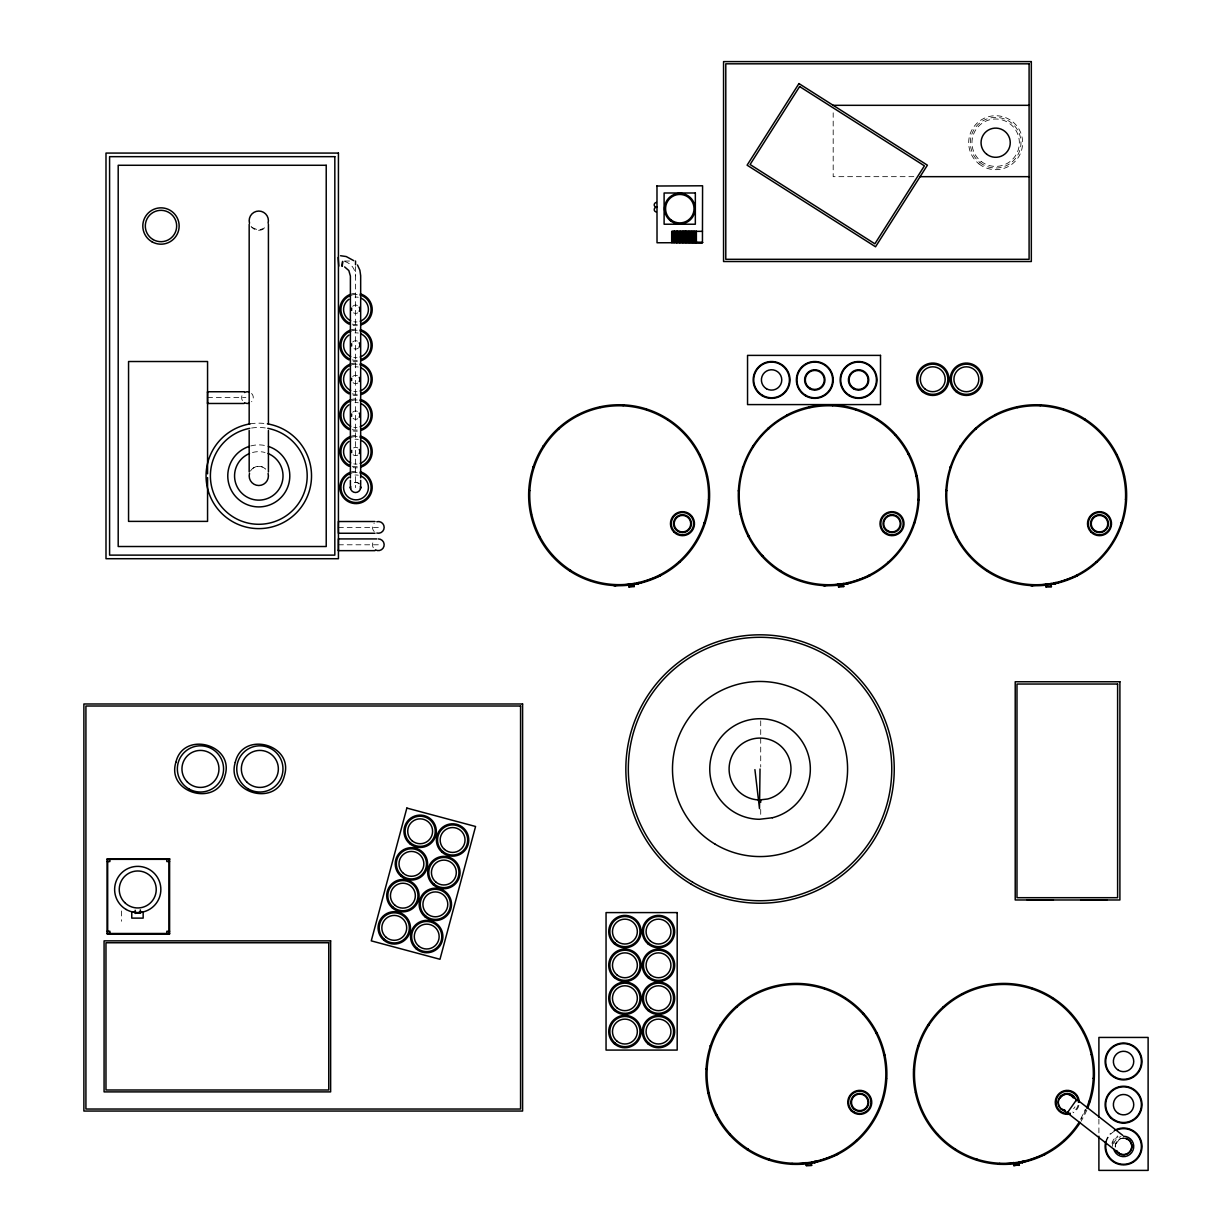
<?xml version="1.0" encoding="UTF-8"?>
<svg xmlns="http://www.w3.org/2000/svg" width="1232" height="1232" viewBox="0 0 1232 1232"><rect width="100%" height="100%" fill="white"/><g stroke="black" fill="none" stroke-linecap="round" stroke-linejoin="round"><path stroke-width="0.75" stroke-dasharray="5 3.75" d="M1123.538 1138.122L1121.397 1138.399A8.254 8.208 -52 0 0 1115.253 1146.391L1115.407 1147.469L1115.638 1144.328A8.254 1.001 -52 0 1 1119.534 1139.338L1122.629 1138.229M1080.71 1119.118L1085.315 1109.354M250.45 471.086C253.407 465.742 261.369 464.695 265.588 469.084A9.625 9.625 0 0 0 251.99 469.084M913.851 176.669L833.186 176.669L833.186 112.82M344.498 261.03L350.011 261.03M207.561 397.613L245.892 397.613M338.43 527.388L378.332 527.388M338.43 544.79L378.332 544.79M251.99 227.489L258.797 230.307L265.588 227.489A9.625 9.625 0 0 1 251.99 227.489L250.45 225.502M1098.898 1119.118L1098.898 1134.318M760.714 720.812L760.714 767.012M760.714 809.347L760.714 817.047M355.54 266.589L355.54 487.641M121.398 910.972L121.398 921.274M344.775 261.492A14.984 14.984 0 0 1 355.54 275.86M357.757 455.101A4.158 4.158 0 0 1 352.737 454.439M353.599 447.909A4.158 4.158 0 0 1 357.757 447.909M357.757 312.836A4.158 4.158 0 0 1 353.599 312.836M352.737 306.306A4.158 4.158 0 0 1 357.757 305.644M358.62 347.84A4.158 4.158 0 0 1 352.737 347.84M352.737 341.972A4.158 4.158 0 0 1 357.757 341.31M357.757 383.044A4.158 4.158 0 0 1 352.737 382.397M352.737 376.515A4.158 4.158 0 0 1 357.757 375.852M357.757 418.741A4.158 4.158 0 0 1 352.737 418.079M352.737 412.212A4.158 4.158 0 0 1 357.757 411.55M357.234 324.555A15.092 15.092 0 0 1 349.549 323.154M352.198 294.925A15.092 15.092 0 0 1 358.728 294.679M357.326 325.648A16.185 16.185 0 0 1 353.107 325.448M350.566 294.279A16.185 16.185 0 0 1 358.912 293.586M357.018 321.922A12.443 12.443 0 0 1 353.784 321.752M355.001 297.112A12.443 12.443 0 0 1 358.25 297.282M357.234 360.329A15.092 15.092 0 0 1 349.549 358.928M352.198 330.7A15.092 15.092 0 0 1 358.728 330.453M357.326 361.423A16.185 16.185 0 0 1 353.107 361.222M350.566 330.053A16.185 16.185 0 0 1 358.912 329.36M357.018 357.696A12.443 12.443 0 0 1 353.784 357.526M355.001 332.902A12.443 12.443 0 0 1 358.25 333.056M357.234 466.697A15.092 15.092 0 0 1 349.549 465.296M352.198 437.067A15.092 15.092 0 0 1 358.728 436.821M357.326 467.79A16.185 16.185 0 0 1 353.107 467.59M350.566 436.421A16.185 16.185 0 0 1 358.912 435.743M357.018 464.064A12.443 12.443 0 0 1 353.784 463.894M355.001 439.27A12.443 12.443 0 0 1 358.25 439.424M352.198 472.842A15.092 15.092 0 0 1 358.728 472.595M350.566 472.195A16.185 16.185 0 0 1 358.912 471.517M355.001 475.044A12.443 12.443 0 0 1 358.25 475.198M357.234 394.286A15.092 15.092 0 0 1 349.549 392.885M352.198 364.657A15.092 15.092 0 0 1 358.728 364.41M357.326 395.395A16.185 16.185 0 0 1 353.107 395.179M350.566 364.01A16.185 16.185 0 0 1 358.912 363.332M357.018 391.653A12.443 12.443 0 0 1 353.784 391.499M355.001 366.859A12.443 12.443 0 0 1 358.25 367.013M357.234 430.06A15.092 15.092 0 0 1 349.549 428.659M352.198 400.431A15.092 15.092 0 0 1 358.728 400.184M357.326 431.169A16.185 16.185 0 0 1 353.107 430.954M350.566 399.784A16.185 16.185 0 0 1 358.912 399.106M357.018 427.427A12.443 12.443 0 0 1 353.784 427.273M355.001 402.633A12.443 12.443 0 0 1 358.25 402.787M250.188 423.854A52.745 52.745 0 0 1 265.681 423.608M251.574 428.028A48.402 48.402 0 0 1 266.004 428.028M250.758 445.938A31.016 31.016 0 0 1 266.82 445.938M252.514 452.483A24.224 24.224 0 0 1 265.065 452.483M251.59 393.455A5.852 5.837 -90 0 1 251.59 401.755M242.427 400.554A5.852 5.837 -90 0 1 242.427 394.671M374.205 531.546A5.852 5.837 -90 0 1 374.205 523.246M373.281 547.716A5.852 5.837 -90 0 1 374.205 540.632M1111.942 1143.281A11.997 11.997 0 0 1 1117.532 1135.996M1112.342 1146.391A11.18 11.18 0 0 1 1117.948 1136.705M1115.253 1146.391A8.27 8.27 0 0 1 1125.678 1138.399M1113.713 1143.82A10.195 10.195 0 0 1 1120.92 1136.612M1106.336 1141.833A17.833 17.833 0 0 1 1114.637 1131.007M1105.735 1141.679A18.449 18.449 0 0 1 1110.509 1133.409M1123.476 1138.122A8.254 8.208 -52 0 1 1125.601 1138.383M1086.87 1110.047A90.49 90.49 0 0 1 1080.957 1121.366M1085.9 1109.616A89.443 89.443 0 0 1 1080.988 1119.272M1078.862 1105.458A11.997 11.997 0 0 1 1073.257 1112.742M1078.062 1105.243A11.18 11.18 0 0 1 1072.856 1112.034M1075.012 1106.829A8.947 8.947 0 0 1 1073.596 1108.677M359.159 483.791A5.128 5.113 0 0 0 352.968 482.975A5.128 5.128 0 0 1 359.159 483.791M981.026 161.346A23.701 23.701 0 0 0 1019.126 146.054A23.701 23.701 0 0 0 986.832 120.705A23.701 23.701 0 0 0 981.026 161.346M980.025 162.624A25.318 25.318 0 0 0 1020.727 146.285A25.318 25.318 0 0 0 986.231 119.211A25.318 25.318 0 0 0 980.025 162.624M979.009 163.918A26.965 26.965 0 0 0 1022.36 146.516A26.965 26.965 0 0 0 985.615 117.671A26.965 26.965 0 0 0 979.009 163.918"/><path stroke-width="1.5" d="M135.566 913.405L135.535 912.897M140.386 912.974L135.551 913.051M629.182 586.94L629.167 586.432M634.018 586.617L629.198 586.771M656.979 185.709L657.026 242.766L702.44 242.658L702.579 185.786L657.026 186.017M806.421 1165.41L811.78 1165.38L806.483 1165.611M838.715 586.94L838.699 586.432M843.55 586.509L838.699 586.586M1013.982 1165.626L1018.787 1164.948M1046.23 586.94L1046.199 586.432M244.152 391.745L207.561 391.745L207.515 397.613L207.561 403.48L244.152 403.48M760.036 769.014L759.497 808.623L754.908 769.615M207.592 402.695L207.561 403.48M375.021 521.521L338.43 521.521L338.369 527.388L338.43 533.256L375.021 533.256M376.746 538.923L338.43 538.923L338.43 550.658L375.021 550.658M338.446 549.872L338.43 550.658M614.845 584.661L614.722 585.585L638.268 583.66L660.506 575.698M792.13 1163.347L792.007 1164.271L815.553 1162.346L837.791 1154.384M824.377 584.661L824.254 585.585L847.785 583.66L870.038 575.698M999.645 1163.347L999.522 1164.271L1023.053 1162.346L1045.306 1154.384M1031.877 584.661L1031.754 585.585L1055.3 583.66L1077.538 575.698M342.296 266.143L342.635 261.4L341.957 266.127M360.637 487.641L360.668 487.395A5.128 5.113 0 0 0 360.483 486.07A5.128 5.128 0 0 1 355.54 492.523A5.128 5.128 0 0 1 350.581 486.086A5.128 5.113 0 0 0 350.412 487.395L350.442 487.641M539.539 536.367L538.692 536.474L539.477 536.166M673.242 242.319L702.44 242.627M676.584 242.766L676.63 231.308M679.664 242.766L679.617 231.447M682.759 242.766L682.79 231.308M685.115 231.385L685.885 231.308M685.839 242.766L685.577 231.308M688.919 242.766L688.965 231.308M691.999 242.766L692.045 231.308M702.425 231.354L671.702 231.308L671.702 242.658M695.048 242.396L702.733 242.473M749.056 536.367L748.255 536.582L748.964 536.197M716.824 1115.052L715.961 1115.16L716.685 1114.744M956.571 536.367L955.77 536.582L956.432 536.059M360.499 488.719L360.668 487.395M843.566 586.401L838.715 586.678M1075.983 1100.915L1076.799 1099.421L1067.312 1112.85L1119.395 1153.552M847.031 582.751L847.031 584.261L848.617 582.536L847.57 583.675M1068.344 1111.618L1067.312 1112.85L1060.937 1108.677M672.995 242.735L673.242 231.416M656.333 202.448L655.655 202.633A2.402 2.402 0 0 0 655.655 207.053L657.026 207.222L655.655 207.392A2.402 2.402 0 0 0 655.655 211.796L656.271 211.966M628.536 583.783L628.951 586.956M634.249 586.601L634.218 583.444M843.366 583.429L843.781 586.601M1045.983 583.768L1045.983 586.956M811.534 1165.287L811.503 1162.13M1019.049 1165.287L1019.003 1162.13M758.496 800.076L767.644 798.998A30.939 30.939 0 0 0 784.014 749.456A30.939 30.939 0 0 0 732.178 755.555A30.939 30.939 0 0 0 759.62 799.953M140.294 909.878L140.633 913.066M638.037 583.675L637.498 582.751L639.1 582.536L637.514 584.245L637.375 582.69M1051.081 583.46L1051.296 586.601M1055.424 583.598L1054.53 582.751L1056.132 582.536L1054.546 584.245L1054.407 582.69M135.181 910.279L135.32 913.42M806.021 1162.5L806.236 1165.641M1013.597 1162.438L1013.736 1165.641M629.182 586.586L634.003 586.17M1046.199 586.494L1051.527 586.586L1046.23 586.771M135.566 913.235L140.386 912.927M1013.982 1165.457C1023.438 1164.332 1017.309 1166.211 1018.787 1164.81M833.186 105.321L1029.09 105.321M919.611 176.669L1029.09 176.669M673.242 232.786L696.095 232.786M673.242 234.111L696.095 234.111M673.242 239.824L696.095 239.824M671.702 241.102L696.373 241.102M613.675 585.616L615.769 585.616M823.192 585.616L825.301 585.616M1030.707 585.616L1032.801 585.616M107.107 859.335L169.6 859.335M107.107 861.553L109.894 861.553L109.894 858.781M169.6 861.553L166.828 861.553L166.828 858.781M135.566 911.803L131.762 911.803L131.762 918.117L143.158 918.117L143.158 911.803L139.37 911.803M107.107 931.253L109.894 931.253L109.894 934.041M169.6 931.253L166.828 931.253L166.828 934.041M107.107 933.486L169.6 933.486M790.959 1164.286L793.054 1164.286M998.459 1164.286L1000.569 1164.286M340.556 255.732L346.223 256.549L353.738 260.645M1022.714 1161.314L1022.837 1162.361M815.199 1161.314L815.322 1162.361M694.987 231.354L694.956 242.75M1077.107 575.467L1077.692 574.882L1076.937 575.282M1008.762 581.227L1009.362 580.642L1008.608 581.042M738.492 490.952L739.077 490.367L738.322 490.783M801.262 581.227L801.847 580.642L801.093 581.042M1008.608 983.767L1007.807 984.091L1008.638 983.875M1083.667 1033.217L1084.268 1032.647M876.152 1033.217L876.676 1032.539L875.983 1033.032M344.637 266.913L348.825 270.547L350.396 276.045L350.396 477.862M1040.162 405.605L1040.84 405.082L1040.085 405.497M1124.4 475.952L1123.615 476.276L1124.446 476.06M832.663 405.605L833.34 405.082L832.586 405.497M916.885 475.952L916.131 476.368L916.931 476.06M623.13 405.605L623.746 404.989L623.053 405.497M847.554 582.674L847.924 583.598M591.637 581.15L592.315 580.642L591.56 581.042M1084.252 1032.616L1083.498 1033.032M1063.817 1140.94L1064.417 1140.339L1063.74 1140.832M977.115 1159.327L976.329 1159.651L977.161 1159.42M856.302 1140.94L856.918 1140.339L856.225 1140.832M769.6 1159.327L768.845 1159.728L769.646 1159.42M1076.799 1099.421L1122.691 1135.303M1085.223 419.357L1084.422 419.696L1085.253 419.465M948.532 513.913L947.778 514.329L948.578 514.021M741.033 513.913L740.232 514.237L741.079 514.021M780.487 570.539L779.687 570.878L780.534 570.647M707.368 475.952L706.567 476.276L707.399 476.06M762.593 555.493L761.838 555.909L762.623 555.601M962.377 994.178L963.131 993.747L962.377 994.162M801.093 983.767L800.307 984.091L801.139 983.875M754.877 994.178L755.616 993.747L754.862 994.162M357.48 264.988L359.867 270.193L360.668 275.675L360.668 477.862M1023.176 1162.284L1023.884 1161.222L1022.314 1162.931L1022.175 1161.376M638.068 582.721L638.392 583.598M815.676 1162.284L816.369 1161.222L814.799 1162.931L814.66 1161.376M350.396 487.395L350.581 488.719M338.169 257.411L338.785 266.143M207.561 391.745L207.592 392.531M838.268 583.783L838.468 586.956M1106.813 899.976L1080.633 899.976M1098.898 1117.208L1098.898 1037.436L1148.116 1037.436L1148.116 1170.4L1098.898 1170.4L1098.898 1136.212M1055.085 582.628L1055.085 583.675M1053.406 899.976L1027.226 899.976M760.714 799.814L760.714 802.325M696.373 231.308L696.373 242.658M696.095 231.308L696.095 241.102M694.555 231.308L694.555 241.102M693.293 231.308L693.293 242.658M693 231.308L693 241.102M691.46 231.308L691.46 241.102M690.197 231.308L690.197 242.658M689.92 231.308L689.92 241.102M688.38 231.308L688.38 241.102M687.117 231.308L687.117 242.658M686.84 231.308L686.84 241.102M685.254 231.2L685.3 241.102M684.037 231.308L684.037 242.658M683.76 231.308L683.76 241.102M682.205 231.308L682.205 241.102M680.942 231.308L680.942 242.658M680.665 231.308L680.665 241.102M679.125 231.308L679.125 241.102M677.862 231.308L677.862 242.658M677.585 231.308L677.585 241.102M676.045 231.308L676.045 241.102M674.782 231.308L674.782 242.658M674.505 231.308L674.505 241.102M672.965 231.308L672.965 241.102M360.668 480.341L360.668 485.423M355.54 261.03L355.54 264.741M350.396 480.341L350.396 485.423M268.422 224.286L268.422 423.87M268.422 430.476L268.422 471.933M249.172 224.286L249.172 423.87M249.172 430.476L249.172 471.933M207.561 473.812L207.561 361.515L128.559 361.515L128.559 521.382L207.561 521.382L207.561 477.616M168.984 858.781L168.984 934.041M107.677 859.335L107.677 933.486M359.267 449.418A4.158 4.158 0 0 1 359.267 453.576M351.674 452.575A4.158 4.158 0 0 1 351.674 450.419M359.267 307.168A4.158 4.158 0 0 1 359.267 311.326M351.674 310.325A4.158 4.158 0 0 1 351.674 308.169M359.267 342.835A4.158 4.158 0 0 1 359.267 346.977M351.674 345.976A4.158 4.158 0 0 1 351.674 343.836M359.267 377.377A4.158 4.158 0 0 1 359.267 381.535M351.674 380.534A4.158 4.158 0 0 1 351.674 378.378M359.267 413.074A4.158 4.158 0 0 1 359.267 417.217M351.674 416.216A4.158 4.158 0 0 1 351.674 414.075M360.006 294.972A15.092 15.092 0 0 1 361.084 323.723M349.549 323.154A15.092 15.092 0 0 1 350.935 295.31M360.298 293.909A16.185 16.185 0 0 1 361.453 324.771M349.087 324.155A16.185 16.185 0 0 1 350.566 294.279M361.33 298.283A12.443 12.443 0 0 1 360.191 321.229M350.689 320.751A12.443 12.443 0 0 1 348.933 299.284M360.006 330.746A15.092 15.092 0 0 1 361.084 359.498M349.549 358.928A15.092 15.092 0 0 1 350.935 331.085M360.298 329.683A16.185 16.185 0 0 1 361.453 360.545M349.087 359.929A16.185 16.185 0 0 1 350.566 330.053M361.33 334.057A12.443 12.443 0 0 1 360.191 357.003M350.689 356.525A12.443 12.443 0 0 1 348.933 335.058M360.006 437.114A15.092 15.092 0 0 1 361.084 465.865M349.549 465.296A15.092 15.092 0 0 1 350.935 437.452M360.298 436.051A16.185 16.185 0 0 1 361.453 466.913M349.087 466.297A16.185 16.185 0 0 1 350.566 436.421M361.33 440.425A12.443 12.443 0 0 1 360.191 463.371M350.689 462.909A12.443 12.443 0 0 1 348.933 441.426M360.006 472.888A15.092 15.092 0 0 1 368.568 495.803A15.092 15.092 0 0 1 344.128 496.727A15.092 15.092 0 0 1 350.935 473.227M360.298 471.825A16.185 16.185 0 0 1 369.477 496.419A16.185 16.185 0 0 1 343.251 497.405A16.185 16.185 0 0 1 350.566 472.195M361.33 476.199A12.443 12.443 0 0 1 366.15 494.633A12.443 12.443 0 0 1 347.162 496.173A12.443 12.443 0 0 1 348.933 477.2M360.006 364.703A15.092 15.092 0 0 1 361.084 393.47M349.549 392.885A15.092 15.092 0 0 1 350.935 365.042M360.298 363.64A16.185 16.185 0 0 1 361.453 394.502M349.087 393.886A16.185 16.185 0 0 1 350.566 364.01M361.33 368.014A12.443 12.443 0 0 1 360.191 390.975M350.689 390.498A12.443 12.443 0 0 1 348.933 369.03M360.006 400.477A15.092 15.092 0 0 1 361.084 429.244M349.549 428.659A15.092 15.092 0 0 1 350.935 400.831M360.298 399.414A16.185 16.185 0 0 1 361.453 430.276M349.087 429.66A16.185 16.185 0 0 1 350.566 399.784M361.33 403.788A12.443 12.443 0 0 1 360.191 426.749M350.689 426.272A12.443 12.443 0 0 1 348.933 404.804M267.39 423.854A52.745 52.745 0 0 1 302.949 504.72A52.745 52.745 0 0 1 214.63 504.72A52.745 52.745 0 0 1 250.188 423.854M267.806 428.336A48.402 48.402 0 0 1 299.114 502.656A48.402 48.402 0 0 1 218.464 502.656A48.402 48.402 0 0 1 249.773 428.336M268.36 446.4A31.016 31.016 0 0 1 283.884 494.124A31.016 31.016 0 0 1 233.695 494.124A31.016 31.016 0 0 1 249.218 446.4M268.068 453.515A24.224 24.224 0 0 1 278.016 490.644A24.224 24.224 0 0 1 239.562 490.644A24.224 24.224 0 0 1 249.511 453.515M268.083 473.396A9.625 9.625 0 0 1 258.797 485.516A9.625 9.625 0 0 1 249.495 473.396M249.495 223.177A9.625 9.625 0 0 1 258.797 211.057A9.625 9.625 0 0 1 268.083 223.177M248.972 403.264A5.852 5.837 -90 0 1 244.567 402.695M244.567 392.531A5.852 5.837 -90 0 1 248.972 391.945M376.823 521.737A5.852 5.837 -90 0 1 384.168 527.388A5.852 5.837 -90 0 1 376.823 533.056M378.332 538.923A5.852 5.837 -90 0 1 383.968 546.3A5.852 5.837 -90 0 1 375.421 549.857M1116.023 1130.298A17.833 17.833 0 0 1 1140.909 1142.341A17.833 17.833 0 0 1 1124.077 1164.286A17.833 17.833 0 0 1 1105.997 1143.358M1123.553 1136.258A10.195 10.195 0 0 1 1133.702 1145.575A10.195 10.195 0 0 1 1125.324 1156.494A10.195 10.195 0 0 1 1113.713 1149.086M1114.329 1130.483A18.449 18.449 0 0 1 1141.371 1141.679A18.449 18.449 0 0 1 1123.553 1164.902A18.449 18.449 0 0 1 1105.735 1141.679M1064.771 1110.556A8.27 8.27 -57.1 0 1 1059.489 1097.866A8.27 8.27 -57.1 0 1 1073.241 1097.835M1064.941 1111.002A8.947 8.947 0 0 1 1060.937 1096.018A8.947 8.947 0 0 1 1075.906 1100.037M1079.109 1122.321A89.443 89.443 0 0 1 926.988 1119.549A89.443 89.443 0 0 1 997.427 984.691A89.443 89.443 0 0 1 1086.609 1107.953M1079.987 1122.891A90.49 90.49 0 0 1 926.094 1120.088A90.49 90.49 0 0 1 997.35 983.66A90.49 90.49 0 0 1 1087.579 1108.369M1070.362 1113.944A11.997 11.997 0 0 1 1055.439 1104.442A11.997 11.997 0 0 1 1066.219 1090.397A11.997 11.997 0 0 1 1079.263 1102.347M1070.161 1113.158A11.18 11.18 0 0 1 1056.24 1104.288A11.18 11.18 0 0 1 1066.281 1091.213A11.18 11.18 0 0 1 1078.447 1102.347M1065.126 1110.34A8.27 8.27 0 0 1 1063.124 1109.524M1060.09 1098.22A8.27 8.27 0 0 1 1074.427 1098.22M175.868 762.331C166.212 793.593 217.771 807.407 225.04 775.498C234.696 744.251 183.137 730.422 175.868 762.331M235.266 762.331C225.61 793.593 277.169 807.407 284.438 775.498C294.094 744.251 242.535 730.422 235.266 762.331M528.774 490.475L529.606 490.69L528.774 490.475M532.979 467.221L533.81 467.452L533.025 467.128M530.715 514.021L531.5 514.345L530.761 513.913M543.081 446.292L543.913 446.508L543.112 446.184M558.45 428.397L559.236 428.736L558.481 428.305M552.275 555.601L553.06 555.925L552.306 555.493M577.546 415.169L578.378 415.384L577.546 415.169M570.17 570.647L571.001 570.878L570.216 570.539M599.722 407.191L600.554 407.407L599.722 407.191M646.338 409.548L647.17 409.779L646.338 409.548M667.39 419.465L668.175 419.789L667.436 419.357M659.875 574.974L660.706 575.205L659.875 574.974M685.408 434.742L686.255 434.958L685.454 434.634M678.909 561.838L679.741 562.069L678.909 561.838M698.667 454.038L699.499 454.269L698.667 454.038M704.211 522.738L705.043 522.953L704.211 522.738M708.523 499.607L709.355 499.822L708.554 499.499M742.511 467.221L743.343 467.452L742.557 467.128M752.598 446.292L753.43 446.508L752.644 446.184M767.967 428.397L768.799 428.628L767.967 428.397M787.079 415.169L787.91 415.384L787.079 415.169M706.059 1069.16L706.845 1069.484L706.09 1069.053M710.263 1045.906L711.064 1046.245L710.31 1045.814M708 1092.707L708.785 1093.03L708.046 1092.599M720.35 1024.978L721.197 1025.193L720.35 1024.978M809.239 407.191L810.025 407.515L809.285 407.084M735.735 1007.083L736.567 1007.314L735.735 1007.083M729.56 1134.287L730.345 1134.61L729.59 1134.179M747.454 1149.333L748.286 1149.564L747.454 1149.333M776.992 985.877L777.839 986.093L776.992 985.877M855.87 409.548L856.702 409.779L855.87 409.548M876.922 419.465L877.754 419.696L876.922 419.465M869.392 574.974L870.223 575.205L869.392 574.974M894.94 434.742L895.726 435.065L894.986 434.634M823.623 988.233L824.454 988.464L823.623 988.233M888.426 561.838L889.258 562.069L888.426 561.838M908.2 454.038L909.031 454.269L908.2 454.038M844.675 998.151L845.46 998.474L844.721 998.043M913.744 522.738L914.575 522.953L913.744 522.738M918.04 499.607L918.826 499.93L918.086 499.499A89.443 89.443 0 0 1 780.21 570.416A89.443 89.443 0 0 1 787.725 415.677A89.443 89.443 0 0 1 917.979 499.545L918.086 499.499M837.144 1153.66L837.945 1153.999L837.19 1153.568M862.693 1013.428L863.524 1013.643L862.693 1013.428M945.806 490.475L946.638 490.69L945.806 490.475M950.026 467.221L950.811 467.559L950.057 467.128M960.113 446.292L960.898 446.615L960.144 446.184M883.852 1054.746L884.684 1054.962L883.852 1054.746M881.496 1101.423L882.328 1101.639L881.496 1101.423M885.808 1078.293L886.593 1078.616L885.839 1078.185M975.482 428.397L976.314 428.628L975.482 428.397M969.307 555.601L970.138 555.817L969.307 555.601M994.578 415.169L995.41 415.384L994.578 415.169M913.559 1069.16L914.344 1069.484L913.605 1069.053M917.778 1045.906L918.564 1046.245L917.825 1045.814M915.499 1092.707L916.3 1093.03L915.545 1092.599M987.202 570.647L988.033 570.878L987.202 570.647M927.865 1024.978L928.697 1025.193L927.865 1024.978M1016.754 407.191L1017.54 407.515L1016.785 407.084M943.235 1007.083L944.066 1007.314L943.235 1007.083M937.059 1134.287L937.891 1134.503L937.105 1134.179M954.954 1149.333L955.801 1149.564L954.954 1149.333M984.507 985.877L985.338 986.093L984.507 985.877M1063.37 409.548L1064.202 409.779L1063.37 409.548M1102.455 434.742L1103.241 435.065L1102.486 434.634M1031.138 988.233L1031.969 988.464L1031.138 988.233M1095.941 561.838L1096.773 562.069L1095.941 561.838M1115.699 454.038L1116.531 454.269L1115.699 454.038M1052.19 998.151L1052.975 998.474L1052.22 998.043M1121.259 522.738L1122.09 522.953L1121.259 522.738M1125.555 499.607L1126.341 499.93L1125.601 499.499A89.443 89.443 0 0 1 987.725 570.416A89.443 89.443 0 0 1 995.225 415.677A89.443 89.443 0 0 1 1125.478 499.545L1125.601 499.499M1044.659 1153.66L1045.444 1153.999L1044.705 1153.568M1070.208 1013.428L1071.039 1013.643L1070.208 1013.428M1091.367 1054.746L1092.199 1054.962L1091.367 1054.746M1089.011 1101.423L1089.843 1101.639L1089.011 1101.423M1093.308 1078.293L1094.093 1078.616L1093.354 1078.185M406.853 808.069L371.263 940.863L439.978 959.281L475.567 826.487L406.853 808.069M798.952 83.576L747.1 165.18L875.536 246.785L927.403 165.18L798.952 83.576M799.63 86.548L750.088 164.518L874.874 243.813L924.416 165.843L799.63 86.548M787.371 414.861L787.279 414.907A90.49 90.49 0 0 0 779.656 571.309A90.49 90.49 0 0 0 919.026 499.607A90.49 90.49 0 0 0 787.248 414.768M994.886 414.861L994.778 414.907A90.49 90.49 0 0 0 987.171 571.309A90.49 90.49 0 0 0 1126.541 499.607A90.49 90.49 0 0 0 994.748 414.768M772.402 817.755L759.359 819.295A50.281 50.281 0 0 1 714.76 747.146A50.281 50.281 0 0 1 798.998 737.213A50.281 50.281 0 0 1 772.402 817.755M1031.323 61.6L723.554 61.6L723.554 261.523L1031.323 261.523L1031.323 61.6M1029.09 63.818L725.787 63.818L725.787 259.305L1029.09 259.305L1029.09 63.818M338.43 153.076L105.998 153.076L105.998 558.712L338.43 558.712L338.43 153.076M334.827 156.664L109.586 156.664L109.586 555.124L334.827 555.124L334.827 156.664M326.218 165.273L118.195 165.273L118.195 546.515L326.218 546.515L326.218 165.273M695.341 192.993L664.11 192.993L664.11 224.224L695.341 224.224L695.341 192.993M880.51 355.386L747.547 355.386L747.547 404.589L880.51 404.589L880.51 355.386M1119.903 681.758L1015.214 681.758L1015.214 899.976L1119.903 899.976L1119.903 681.758M1117.609 684.037L1016.985 684.037L1016.985 897.697L1117.609 897.697L1117.609 684.037M522.599 703.98L83.884 703.98L83.884 1111.048L522.599 1111.048L522.599 703.98M520.566 706.013L85.917 706.013L85.917 1109.031L520.566 1109.031L520.566 706.013M169.6 858.781L107.107 858.781L107.107 934.041L169.6 934.041L169.6 858.781M677.184 912.589L606.052 912.589L606.052 1050.08L677.184 1050.08L677.184 912.589M330.638 940.863L104.073 940.863L104.073 1091.891L330.638 1091.891L330.638 940.863M328.744 942.757L105.967 942.757L105.967 1089.997L328.744 1089.997L328.744 942.757M570.801 570.385L570.693 570.339A89.443 89.443 0 0 1 578.193 415.677A89.443 89.443 0 0 1 708.446 499.545A89.443 89.443 0 0 1 570.693 570.416M748.086 1149.071L747.978 1149.025A89.443 89.443 0 0 1 755.478 994.363A89.443 89.443 0 0 1 885.731 1078.231A89.443 89.443 0 0 1 747.963 1149.102M153.138 239.593A15.693 15.693 0 0 0 176.669 226.01A15.693 15.693 0 0 0 153.138 212.428A15.693 15.693 0 0 0 153.138 239.593M151.89 241.749A18.172 18.172 0 0 0 179.148 226.01A18.172 18.172 0 0 0 151.89 210.272A18.172 18.172 0 0 0 151.89 241.749M425.579 915.853A15.092 15.092 0 0 0 450.188 907.075A15.092 15.092 0 0 0 430.276 890.151A15.092 15.092 0 0 0 425.579 915.853M424.855 916.7A16.185 16.185 0 0 0 451.266 907.26A16.185 16.185 0 0 0 429.906 889.119A16.185 16.185 0 0 0 424.855 916.7M427.288 913.836A12.443 12.443 0 0 0 447.586 906.598A12.443 12.443 0 0 0 431.154 892.646A12.443 12.443 0 0 0 427.288 913.836M384.492 939.369A15.092 15.092 0 0 0 409.101 930.576A15.092 15.092 0 0 0 389.189 913.667A15.092 15.092 0 0 0 384.492 939.369M383.783 940.201A16.185 16.185 0 0 0 410.194 930.776A16.185 16.185 0 0 0 388.819 912.619A16.185 16.185 0 0 0 383.783 940.201M386.217 937.352A12.443 12.443 0 0 0 406.498 930.098A12.443 12.443 0 0 0 390.082 916.146A12.443 12.443 0 0 0 386.217 937.352M416.955 948.055A15.092 15.092 0 0 0 441.549 939.277A15.092 15.092 0 0 0 421.637 922.352A15.092 15.092 0 0 0 416.955 948.055M416.231 948.902A16.185 16.185 0 0 0 442.642 939.477A16.185 16.185 0 0 0 421.267 921.32A16.185 16.185 0 0 0 416.231 948.902M418.664 946.037A12.443 12.443 0 0 0 438.946 938.799A12.443 12.443 0 0 0 422.53 924.847A12.443 12.443 0 0 0 418.664 946.037M393.131 907.168A15.092 15.092 0 0 0 417.74 898.374A15.092 15.092 0 0 0 397.828 881.465A15.092 15.092 0 0 0 393.131 907.168M392.407 907.999A16.185 16.185 0 0 0 418.818 898.575A16.185 16.185 0 0 0 397.443 880.418A16.185 16.185 0 0 0 392.407 907.999M394.841 905.15A12.443 12.443 0 0 0 415.138 897.897A12.443 12.443 0 0 0 398.706 883.945A12.443 12.443 0 0 0 394.841 905.15M401.647 875.351A15.092 15.092 0 0 0 426.257 866.558A15.092 15.092 0 0 0 406.344 849.649A15.092 15.092 0 0 0 401.647 875.351M400.939 876.198A16.185 16.185 0 0 0 427.35 866.758A16.185 16.185 0 0 0 405.975 848.602A16.185 16.185 0 0 0 400.939 876.198M403.372 873.334A12.443 12.443 0 0 0 423.654 866.081A12.443 12.443 0 0 0 407.238 852.144A12.443 12.443 0 0 0 403.372 873.334M434.095 884.052A15.092 15.092 0 0 0 458.704 875.259A15.092 15.092 0 0 0 438.792 858.334A15.092 15.092 0 0 0 434.095 884.052M433.387 884.884A16.185 16.185 0 0 0 459.798 875.459A16.185 16.185 0 0 0 438.423 857.303A16.185 16.185 0 0 0 433.387 884.884M435.82 882.035A12.443 12.443 0 0 0 456.102 874.782A12.443 12.443 0 0 0 439.685 860.829A12.443 12.443 0 0 0 435.82 882.035M442.827 851.481A15.092 15.092 0 0 0 467.436 842.688A15.092 15.092 0 0 0 447.524 825.779A15.092 15.092 0 0 0 442.827 851.481M442.119 852.328A16.185 16.185 0 0 0 468.514 842.888A16.185 16.185 0 0 0 447.154 824.732A16.185 16.185 0 0 0 442.119 852.328M444.536 849.464A12.443 12.443 0 0 0 464.834 842.211A12.443 12.443 0 0 0 448.417 828.274A12.443 12.443 0 0 0 444.536 849.464M410.379 842.78A15.092 15.092 0 0 0 434.988 834.002A15.092 15.092 0 0 0 415.076 817.078A15.092 15.092 0 0 0 410.379 842.78M409.655 843.627A16.185 16.185 0 0 0 436.066 834.203A16.185 16.185 0 0 0 414.707 816.046A16.185 16.185 0 0 0 409.655 843.627M412.089 840.763A12.443 12.443 0 0 0 432.386 833.525A12.443 12.443 0 0 0 415.954 819.573A12.443 12.443 0 0 0 412.089 840.763M648.725 1009.732A15.092 15.092 0 0 0 673.334 1000.938A15.092 15.092 0 0 0 653.422 984.029A15.092 15.092 0 0 0 648.725 1009.732M648.017 1010.563A16.185 16.185 0 0 0 674.428 1001.139A16.185 16.185 0 0 0 653.052 982.982A16.185 16.185 0 0 0 648.017 1010.563M650.45 1007.714A12.443 12.443 0 0 0 670.732 1000.461A12.443 12.443 0 0 0 654.315 986.509A12.443 12.443 0 0 0 650.45 1007.714M615.138 1043.057A15.092 15.092 0 0 0 639.747 1034.279A15.092 15.092 0 0 0 619.835 1017.355A15.092 15.092 0 0 0 615.138 1043.057M614.429 1043.904A16.185 16.185 0 0 0 640.825 1034.48A16.185 16.185 0 0 0 619.465 1016.323A16.185 16.185 0 0 0 614.429 1043.904M616.847 1041.04A12.443 12.443 0 0 0 637.144 1033.802A12.443 12.443 0 0 0 620.728 1019.85A12.443 12.443 0 0 0 616.847 1041.04M648.725 1043.057A15.092 15.092 0 0 0 673.334 1034.279A15.092 15.092 0 0 0 653.422 1017.355A15.092 15.092 0 0 0 648.725 1043.057M648.017 1043.904A16.185 16.185 0 0 0 674.428 1034.48A16.185 16.185 0 0 0 653.052 1016.323A16.185 16.185 0 0 0 648.017 1043.904M650.45 1041.04A12.443 12.443 0 0 0 670.732 1033.802A12.443 12.443 0 0 0 654.315 1019.85A12.443 12.443 0 0 0 650.45 1041.04M615.138 1009.732A15.092 15.092 0 0 0 639.747 1000.938A15.092 15.092 0 0 0 619.835 984.029A15.092 15.092 0 0 0 615.138 1009.732M614.429 1010.563A16.185 16.185 0 0 0 640.825 1001.139A16.185 16.185 0 0 0 619.465 982.982A16.185 16.185 0 0 0 614.429 1010.563M616.847 1007.714A12.443 12.443 0 0 0 637.144 1000.461A12.443 12.443 0 0 0 620.728 986.509A12.443 12.443 0 0 0 616.847 1007.714M615.138 976.791A15.092 15.092 0 0 0 639.747 967.998A15.092 15.092 0 0 0 619.835 951.089A15.092 15.092 0 0 0 615.138 976.791M614.429 977.638A16.185 16.185 0 0 0 640.825 968.198A16.185 16.185 0 0 0 619.465 950.041A16.185 16.185 0 0 0 614.429 977.638M616.847 974.774A12.443 12.443 0 0 0 637.144 967.536A12.443 12.443 0 0 0 620.728 953.583A12.443 12.443 0 0 0 616.847 974.774M648.725 976.791A15.092 15.092 0 0 0 673.334 967.998A15.092 15.092 0 0 0 653.422 951.089A15.092 15.092 0 0 0 648.725 976.791M648.017 977.638A16.185 16.185 0 0 0 674.428 968.198A16.185 16.185 0 0 0 653.052 950.041A16.185 16.185 0 0 0 648.017 977.638M650.45 974.774A12.443 12.443 0 0 0 670.732 967.536A12.443 12.443 0 0 0 654.315 953.583A12.443 12.443 0 0 0 650.45 974.774M648.725 943.081A15.092 15.092 0 0 0 673.334 934.287A15.092 15.092 0 0 0 653.422 917.378A15.092 15.092 0 0 0 648.725 943.081M648.017 943.912A16.185 16.185 0 0 0 674.428 934.487A16.185 16.185 0 0 0 653.052 916.331A16.185 16.185 0 0 0 648.017 943.912M650.45 941.063A12.443 12.443 0 0 0 670.732 933.81A12.443 12.443 0 0 0 654.315 919.873A12.443 12.443 0 0 0 650.45 941.063M615.138 943.081A15.092 15.092 0 0 0 639.747 934.287A15.092 15.092 0 0 0 619.835 917.378A15.092 15.092 0 0 0 615.138 943.081M614.429 943.912A16.185 16.185 0 0 0 640.825 934.487A16.185 16.185 0 0 0 619.465 916.331A16.185 16.185 0 0 0 614.429 943.912M616.847 941.063A12.443 12.443 0 0 0 637.144 933.81A12.443 12.443 0 0 0 620.728 919.873A12.443 12.443 0 0 0 616.847 941.063M188.896 788.927A23.115 23.115 0 0 0 223.577 768.922A23.115 23.115 0 0 0 188.896 748.902A23.115 23.115 0 0 0 188.896 788.927M187.372 781.997A18.495 18.495 0 0 0 218.326 773.696A18.495 18.495 0 0 0 195.672 751.043A18.495 18.495 0 0 0 187.372 781.997M670.454 220.774A15.292 15.292 0 0 0 694.971 210.718A15.292 15.292 0 0 0 673.996 194.517A15.292 15.292 0 0 0 670.454 220.774M671.101 219.943A14.23 14.23 0 0 0 693.909 210.58A14.23 14.23 0 0 0 674.412 195.503A14.23 14.23 0 0 0 671.101 219.943M809.701 388.758A10.195 10.195 0 0 0 824.978 379.933A10.195 10.195 0 0 0 809.701 371.109A10.195 10.195 0 0 0 809.701 388.758M810.04 388.157A9.502 9.502 0 0 0 824.285 379.933A9.502 9.502 0 0 0 810.04 371.71A9.502 9.502 0 0 0 810.04 388.157M853.483 388.758A10.195 10.195 0 0 0 868.76 379.933A10.195 10.195 0 0 0 853.483 371.109A10.195 10.195 0 0 0 853.483 388.758M853.822 388.157A9.502 9.502 0 0 0 868.067 379.933A9.502 9.502 0 0 0 853.822 371.71A9.502 9.502 0 0 0 853.822 388.157M762.654 395.38A17.833 17.833 0 0 0 789.404 379.933A17.833 17.833 0 0 0 762.654 364.487A17.833 17.833 0 0 0 762.654 395.38M762.362 395.903A18.449 18.449 0 0 0 790.02 379.933A18.449 18.449 0 0 0 762.362 363.964A18.449 18.449 0 0 0 762.362 395.903M766.489 388.758A10.195 10.195 0 0 0 781.766 379.933A10.195 10.195 0 0 0 766.489 371.109A10.195 10.195 0 0 0 766.489 388.758M849.649 395.38A17.833 17.833 0 0 0 876.414 379.933A17.833 17.833 0 0 0 849.649 364.487A17.833 17.833 0 0 0 849.649 395.38M849.356 395.903A18.449 18.449 0 0 0 877.015 379.933A18.449 18.449 0 0 0 849.356 363.964A18.449 18.449 0 0 0 849.356 395.903M805.867 395.38A17.833 17.833 0 0 0 832.616 379.933A17.833 17.833 0 0 0 805.867 364.487A17.833 17.833 0 0 0 805.867 395.38M805.574 395.903A18.449 18.449 0 0 0 833.232 379.933A18.449 18.449 0 0 0 805.574 363.964A18.449 18.449 0 0 0 805.574 395.903M956.602 390.76A15.092 15.092 0 0 0 981.211 381.966A15.092 15.092 0 0 0 961.299 365.042A15.092 15.092 0 0 0 956.602 390.76M955.893 391.591A16.185 16.185 0 0 0 982.289 382.166A16.185 16.185 0 0 0 960.929 364.01A16.185 16.185 0 0 0 955.893 391.591M958.311 388.742A12.443 12.443 0 0 0 978.608 381.489A12.443 12.443 0 0 0 962.192 367.536A12.443 12.443 0 0 0 958.311 388.742M923.014 390.76A15.092 15.092 0 0 0 947.608 381.966A15.092 15.092 0 0 0 927.696 365.042A15.092 15.092 0 0 0 923.014 390.76M922.291 391.591A16.185 16.185 0 0 0 948.702 382.166A16.185 16.185 0 0 0 927.326 364.01A16.185 16.185 0 0 0 922.291 391.591M924.724 388.742A12.443 12.443 0 0 0 945.006 381.489A12.443 12.443 0 0 0 928.589 367.536A12.443 12.443 0 0 0 924.724 388.742M986.647 154.185A14.584 14.584 0 0 0 1010.101 144.775A14.584 14.584 0 0 0 990.22 129.16A14.584 14.584 0 0 0 986.647 154.185M126.188 909.493A23.115 23.115 0 0 0 160.853 889.473A23.115 23.115 0 0 0 126.188 869.453A23.115 23.115 0 0 0 126.188 909.493M124.663 902.548A18.495 18.495 0 0 0 155.602 894.263A18.495 18.495 0 0 0 132.948 871.609A18.495 18.495 0 0 0 124.663 902.548M248.294 788.927A23.115 23.115 0 0 0 282.975 768.922A23.115 23.115 0 0 0 248.294 748.902A23.115 23.115 0 0 0 248.294 788.927M246.77 781.997A18.495 18.495 0 0 0 277.724 773.696A18.495 18.495 0 0 0 255.07 751.043A18.495 18.495 0 0 0 246.77 781.997M570.139 571.309A90.49 90.49 0 0 0 709.493 499.607A90.49 90.49 0 0 0 577.716 414.768A90.49 90.49 0 0 0 570.139 571.309M673.981 532.147A11.997 11.997 0 0 0 694.063 526.772A11.997 11.997 0 0 0 679.356 512.065A11.997 11.997 0 0 0 673.981 532.147M676.876 533.348A11.18 11.18 0 0 0 693.647 523.662A11.18 11.18 0 0 0 676.876 513.975A11.18 11.18 0 0 0 676.876 533.348M678 531.423A8.947 8.947 0 0 0 691.414 523.662A8.947 8.947 0 0 0 678 515.915A8.947 8.947 0 0 0 678 531.423M678.324 530.838A8.27 8.27 0 0 0 690.736 523.662A8.27 8.27 0 0 0 678.324 516.501A8.27 8.27 0 0 0 678.324 530.838M883.513 532.147A11.997 11.997 0 0 0 903.595 526.772A11.997 11.997 0 0 0 888.888 512.065A11.997 11.997 0 0 0 883.513 532.147M886.409 533.348A11.18 11.18 0 0 0 903.179 523.662A11.18 11.18 0 0 0 886.409 513.975A11.18 11.18 0 0 0 886.409 533.348M887.517 531.423A8.947 8.947 0 0 0 900.946 523.662A8.947 8.947 0 0 0 887.517 515.915A8.947 8.947 0 0 0 887.517 531.423M887.856 530.838A8.27 8.27 0 0 0 900.269 523.662A8.27 8.27 0 0 0 887.856 516.501A8.27 8.27 0 0 0 887.856 530.838M1091.013 532.147A11.997 11.997 0 0 0 1111.095 526.772A11.997 11.997 0 0 0 1096.403 512.065A11.997 11.997 0 0 0 1091.013 532.147M1093.908 533.348A11.18 11.18 0 0 0 1110.694 523.662A11.18 11.18 0 0 0 1093.908 513.975A11.18 11.18 0 0 0 1093.908 533.348M1095.032 531.423A8.947 8.947 0 0 0 1108.446 523.662A8.947 8.947 0 0 0 1095.032 515.915A8.947 8.947 0 0 0 1095.032 531.423M1095.371 530.838A8.27 8.27 0 0 0 1107.784 523.662A8.27 8.27 0 0 0 1095.371 516.501A8.27 8.27 0 0 0 1095.371 530.838M691.368 884.314A134.196 134.196 0 0 0 894.232 770.832A134.196 134.196 0 0 0 694.525 651.897A134.196 134.196 0 0 0 691.368 884.314M692.63 882.189A131.732 131.732 0 0 0 891.752 770.801A131.732 131.732 0 0 0 695.726 654.053A131.732 131.732 0 0 0 692.63 882.189M715.238 844.228A87.534 87.534 0 0 0 847.57 770.2A87.534 87.534 0 0 0 717.301 692.615A87.534 87.534 0 0 0 715.238 844.228M1130.098 1151.427A8.27 8.27 0 0 0 1125.678 1138.399A8.301 8.254 -52 0 1 1130.114 1151.427A8.301 8.254 -52 0 1 1116.377 1150.58A8.27 8.27 0 0 0 1130.098 1151.427M1114.637 1076.907A17.833 17.833 0 0 0 1141.386 1061.46A17.833 17.833 0 0 0 1114.637 1046.014A17.833 17.833 0 0 0 1114.637 1076.907M1110.509 1074.504A18.449 18.449 0 0 0 1141.371 1066.234A18.449 18.449 0 0 0 1118.779 1043.643A18.449 18.449 0 0 0 1110.509 1074.504M1118.456 1070.285A10.195 10.195 0 0 0 1133.748 1061.46A10.195 10.195 0 0 0 1118.456 1052.636A10.195 10.195 0 0 0 1118.456 1070.285M1114.637 1120.119A17.833 17.833 0 0 0 1141.386 1104.673A17.833 17.833 0 0 0 1114.637 1089.227A17.833 17.833 0 0 0 1114.637 1120.119M1110.509 1117.717A18.449 18.449 0 0 0 1141.371 1109.447A18.449 18.449 0 0 0 1118.779 1086.855A18.449 18.449 0 0 0 1110.509 1117.717M1118.456 1113.497A10.195 10.195 0 0 0 1133.748 1104.673A10.195 10.195 0 0 0 1118.456 1095.849A10.195 10.195 0 0 0 1118.456 1113.497M747.424 1149.995A90.49 90.49 0 0 0 886.778 1078.293A90.49 90.49 0 0 0 755 993.454A90.49 90.49 0 0 0 747.424 1149.995M851.266 1110.833A11.997 11.997 0 0 0 871.347 1105.458A11.997 11.997 0 0 0 856.64 1090.751A11.997 11.997 0 0 0 851.266 1110.833M854.161 1112.034A11.18 11.18 0 0 0 870.932 1102.347A11.18 11.18 0 0 0 854.161 1092.661A11.18 11.18 0 0 0 854.161 1112.034M853.422 1108.677A8.947 8.947 0 0 0 868.391 1104.673A8.947 8.947 0 0 0 857.441 1093.708A8.947 8.947 0 0 0 853.422 1108.677M855.609 1109.524A8.27 8.27 0 0 0 868.021 1102.347A8.27 8.27 0 0 0 855.609 1095.186A8.27 8.27 0 0 0 855.609 1109.524"/></g></svg>
